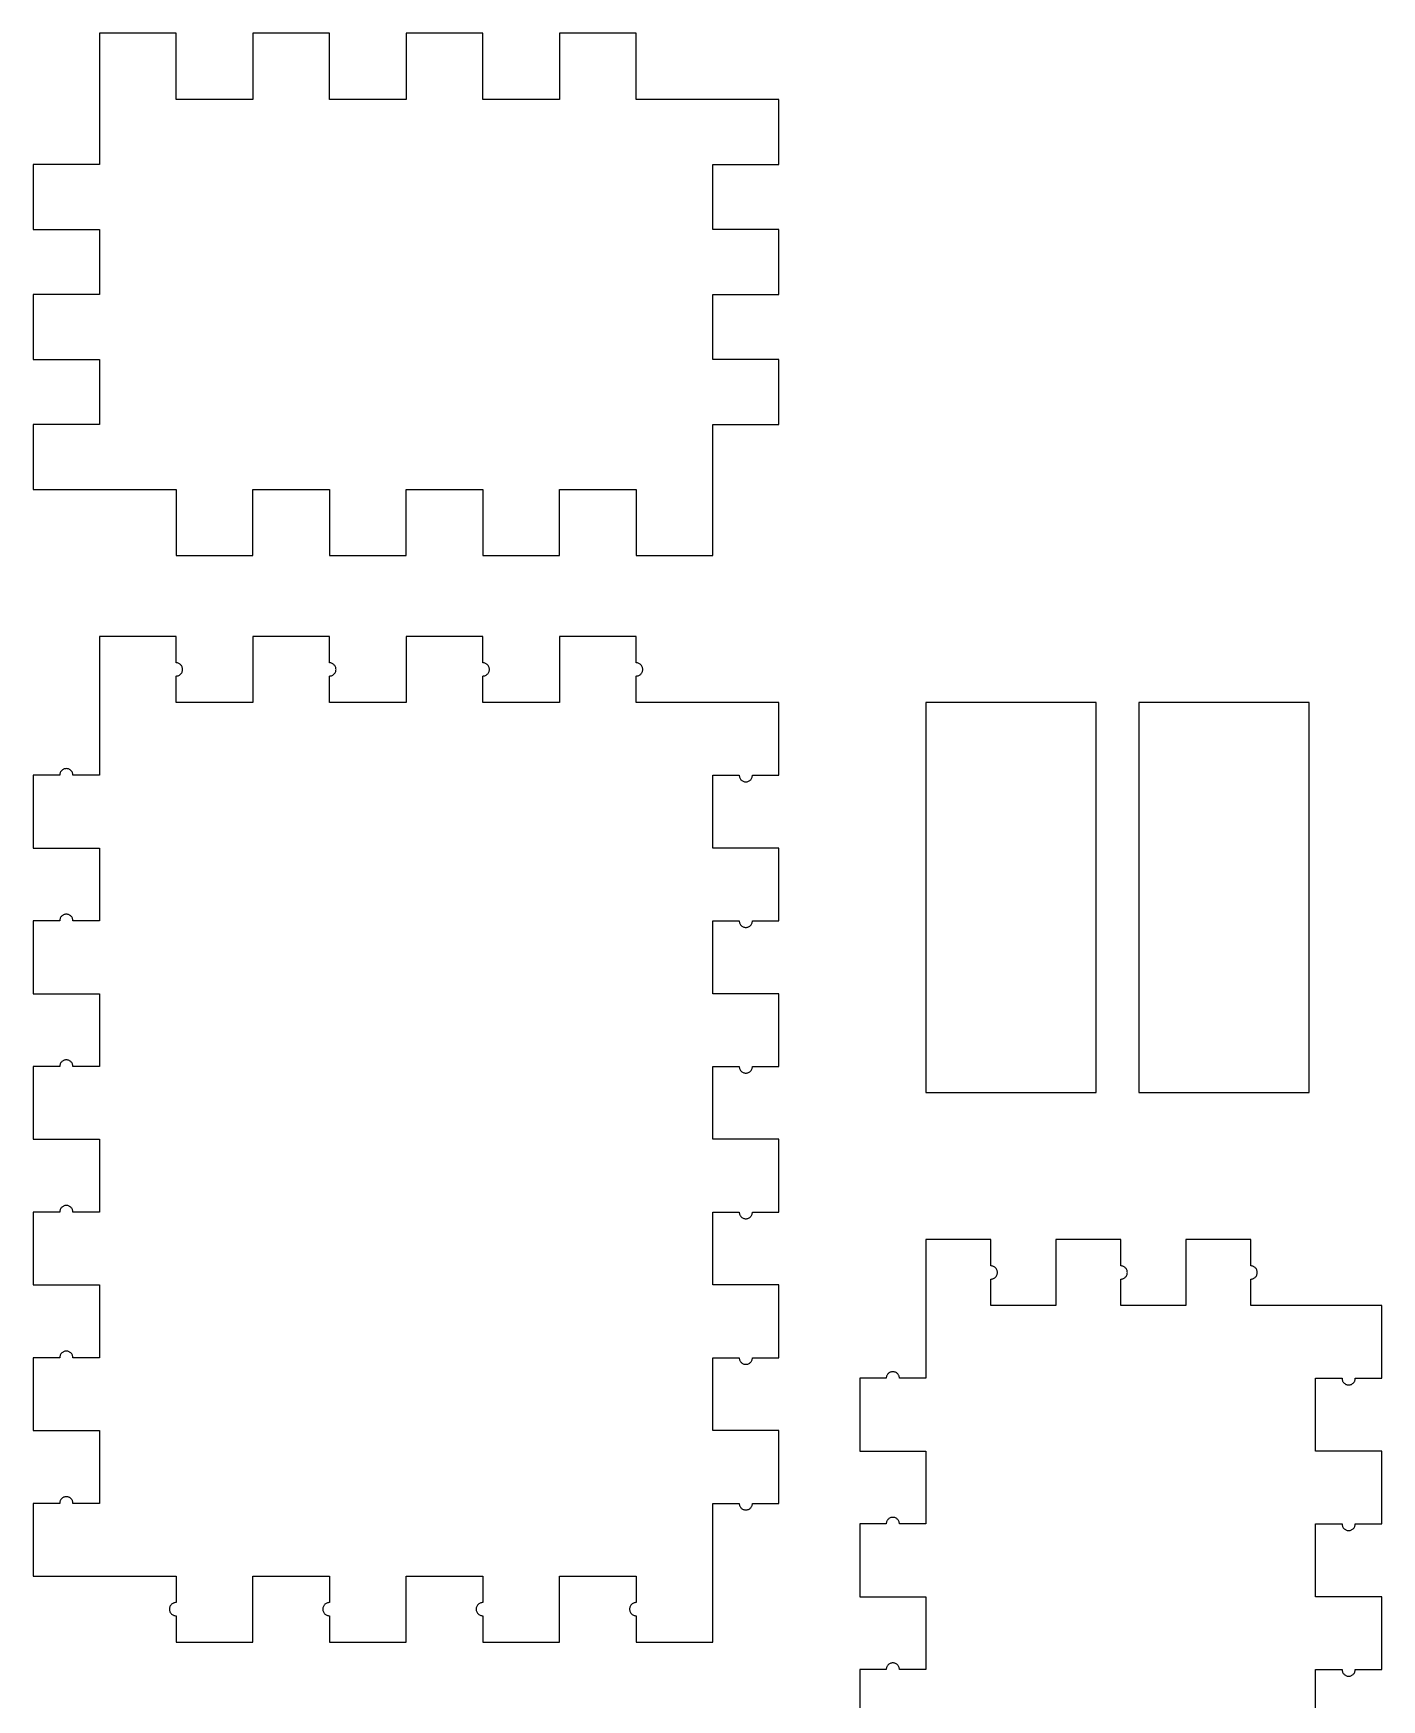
# Model space of a CAD drawing. Header units: metres. Extents: x -3 to 60, y -3 to 152.
# Drawn here: x -3.1 to 60.2, y 73.5 to 151.7 of the extents above; entities that cross this region are included whole.
import ezdxf

# ---------------------------------------------------------------- set-up
doc = ezdxf.new("R2010")
doc.units = ezdxf.units.M

msp = doc.modelspace()

# ---------------------------------------------------------------- linework, layer by layer
for p, q in [((3.59999, 151.7), (0, 151.7)), ((0, 151.7), (0, 145.55)), ((3.59999, 148.6), (3.59999, 151.7)), ((10.8, 151.7), (7.2, 151.7)), ((7.2, 151.7), (7.2, 148.6)), ((10.8, 148.6), (10.8, 151.7)), ((18, 151.7), (14.4, 151.7)), ((14.4, 151.7), (14.4, 148.6)), ((18, 148.6), (18, 151.7)), ((25.2, 151.7), (21.6, 151.7)), ((21.6, 151.7), (21.6, 148.6)), ((25.2, 148.6), (25.2, 151.7)), ((7.2, 148.6), (3.59999, 148.6)), ((14.4, 148.6), (10.8, 148.6)), ((21.6, 148.6), (18, 148.6)), ((31.9, 148.6), (25.2, 148.6)), ((31.9, 145.55), (31.9, 148.6)), ((0, 145.55), (-3.09999, 145.55)), ((-3.09999, 145.55), (-3.09999, 142.5)), ((28.8, 142.5), (28.8, 145.55)), ((28.8, 145.55), (31.9, 145.55)), ((-3.09999, 142.5), (0, 142.5)), ((0, 142.5), (0, 139.45)), ((31.9, 142.5), (28.8, 142.5)), ((31.9, 139.45), (31.9, 142.5)), ((0, 139.45), (-3.09999, 139.45)), ((-3.09999, 139.45), (-3.09999, 136.4)), ((28.8, 136.4), (28.8, 139.45)), ((28.8, 139.45), (31.9, 139.45)), ((-3.09999, 136.4), (0, 136.4)), ((0, 136.4), (0, 133.35)), ((31.9, 136.4), (28.8, 136.4)), ((31.9, 133.35), (31.9, 136.4)), ((0, 133.35), (-3.09999, 133.35)), ((-3.09999, 133.35), (-3.09999, 130.3)), ((28.8, 127.2), (28.8, 133.35)), ((28.8, 133.35), (31.9, 133.35)), ((-3.09999, 130.3), (3.59999, 130.3)), ((3.59999, 130.3), (3.59999, 127.2)), ((7.2, 130.3), (10.8, 130.3)), ((7.2, 127.2), (7.2, 130.3)), ((10.8, 130.3), (10.8, 127.2)), ((14.4, 127.2), (14.4, 130.3)), ((14.4, 130.3), (18, 130.3)), ((18, 130.3), (18, 127.2)), ((21.6, 127.2), (21.6, 130.3)), ((21.6, 130.3), (25.2, 130.3)), ((25.2, 130.3), (25.2, 127.2)), ((3.59999, 127.2), (7.2, 127.2)), ((10.8, 127.2), (14.4, 127.2)), ((18, 127.2), (21.6, 127.2)), ((25.2, 127.2), (28.8, 127.2)), ((3.59999, 123.4), (0, 123.4)), ((0, 123.4), (0, 116.883)), ((3.59999, 122.16), (3.59999, 123.4)), ((10.8, 123.4), (7.2, 123.4)), ((7.2, 123.4), (7.2, 120.3)), ((10.8, 122.16), (10.8, 123.4)), ((18, 123.4), (14.4, 123.4)), ((14.4, 123.4), (14.4, 120.3)), ((18, 122.16), (18, 123.4)), ((25.2, 123.4), (21.6, 123.4)), ((21.6, 123.4), (21.6, 120.3)), ((25.2, 122.16), (25.2, 123.4)), ((3.6324, 122.158), (3.59999, 122.16)), ((3.66444, 122.153), (3.6324, 122.158)), ((3.69579, 122.145), (3.66444, 122.153)), ((3.72607, 122.133), (3.69579, 122.145)), ((3.75499, 122.118), (3.72607, 122.133)), ((3.78221, 122.101), (3.75499, 122.118)), ((3.80742, 122.08), (3.78221, 122.101)), ((3.83037, 122.057), (3.80742, 122.08)), ((3.85078, 122.032), (3.83037, 122.057)), ((3.86845, 122.005), (3.85078, 122.032)), ((3.88319, 121.976), (3.86845, 122.005)), ((10.8324, 122.158), (10.8, 122.16)), ((10.8644, 122.153), (10.8324, 122.158)), ((10.8958, 122.145), (10.8644, 122.153)), ((10.9261, 122.133), (10.8958, 122.145)), ((10.955, 122.118), (10.9261, 122.133)), ((10.9822, 122.101), (10.955, 122.118)), ((11.0074, 122.08), (10.9822, 122.101)), ((11.0304, 122.057), (11.0074, 122.08)), ((11.0508, 122.032), (11.0304, 122.057)), ((11.0685, 122.005), (11.0508, 122.032)), ((11.0832, 121.976), (11.0685, 122.005)), ((18.0324, 122.158), (18, 122.16)), ((18.0644, 122.153), (18.0324, 122.158)), ((18.0958, 122.145), (18.0644, 122.153)), ((18.1261, 122.133), (18.0958, 122.145)), ((18.155, 122.118), (18.1261, 122.133)), ((18.1822, 122.101), (18.155, 122.118)), ((18.2074, 122.08), (18.1822, 122.101)), ((18.2304, 122.057), (18.2074, 122.08)), ((18.2508, 122.032), (18.2304, 122.057)), ((18.2684, 122.005), (18.2508, 122.032)), ((18.2832, 121.976), (18.2684, 122.005)), ((25.2324, 122.158), (25.2, 122.16)), ((25.2644, 122.153), (25.2324, 122.158)), ((25.2958, 122.145), (25.2644, 122.153)), ((25.3261, 122.133), (25.2958, 122.145)), ((25.355, 122.118), (25.3261, 122.133)), ((25.3822, 122.101), (25.355, 122.118)), ((25.4074, 122.08), (25.3822, 122.101)), ((25.4304, 122.057), (25.4074, 122.08)), ((25.4508, 122.032), (25.4304, 122.057)), ((25.4684, 122.005), (25.4508, 122.032)), ((25.4832, 121.976), (25.4684, 122.005)), ((3.59999, 121.54), (3.6324, 121.542)), ((3.59999, 120.3), (3.59999, 121.54)), ((3.6324, 121.542), (3.66444, 121.547)), ((3.66444, 121.547), (3.69579, 121.555)), ((3.69579, 121.555), (3.72607, 121.567)), ((3.72607, 121.567), (3.75499, 121.582)), ((3.75499, 121.582), (3.78221, 121.599)), ((3.78221, 121.599), (3.80742, 121.62)), ((3.80742, 121.62), (3.83037, 121.643)), ((3.83037, 121.643), (3.85078, 121.668)), ((3.85078, 121.668), (3.86845, 121.695)), ((3.86845, 121.695), (3.88319, 121.724)), ((3.89482, 121.946), (3.88319, 121.976)), ((3.88319, 121.724), (3.89482, 121.754)), ((3.90321, 121.914), (3.89482, 121.946)), ((3.89482, 121.754), (3.90321, 121.786)), ((3.90829, 121.882), (3.90321, 121.914)), ((3.90321, 121.786), (3.90829, 121.818)), ((3.90999, 121.85), (3.90829, 121.882)), ((3.90829, 121.818), (3.90999, 121.85)), ((10.8, 121.54), (10.8324, 121.542)), ((10.8, 120.3), (10.8, 121.54)), ((10.8324, 121.542), (10.8644, 121.547)), ((10.8644, 121.547), (10.8958, 121.555)), ((10.8958, 121.555), (10.9261, 121.567)), ((10.9261, 121.567), (10.955, 121.582)), ((10.955, 121.582), (10.9822, 121.599)), ((10.9822, 121.599), (11.0074, 121.62)), ((11.0074, 121.62), (11.0304, 121.643)), ((11.0304, 121.643), (11.0508, 121.668)), ((11.0508, 121.668), (11.0685, 121.695)), ((11.0685, 121.695), (11.0832, 121.724)), ((11.0948, 121.946), (11.0832, 121.976)), ((11.0832, 121.724), (11.0948, 121.754)), ((11.1032, 121.914), (11.0948, 121.946)), ((11.0948, 121.754), (11.1032, 121.786)), ((11.1083, 121.882), (11.1032, 121.914)), ((11.1032, 121.786), (11.1083, 121.818)), ((11.11, 121.85), (11.1083, 121.882)), ((11.1083, 121.818), (11.11, 121.85)), ((18, 121.54), (18.0324, 121.542)), ((18, 120.3), (18, 121.54)), ((18.0324, 121.542), (18.0644, 121.547)), ((18.0644, 121.547), (18.0958, 121.555)), ((18.0958, 121.555), (18.1261, 121.567)), ((18.1261, 121.567), (18.155, 121.582)), ((18.155, 121.582), (18.1822, 121.599)), ((18.1822, 121.599), (18.2074, 121.62)), ((18.2074, 121.62), (18.2304, 121.643)), ((18.2304, 121.643), (18.2508, 121.668)), ((18.2508, 121.668), (18.2684, 121.695)), ((18.2684, 121.695), (18.2832, 121.724)), ((18.2948, 121.946), (18.2832, 121.976)), ((18.2832, 121.724), (18.2948, 121.754)), ((18.3032, 121.914), (18.2948, 121.946)), ((18.2948, 121.754), (18.3032, 121.786)), ((18.3083, 121.882), (18.3032, 121.914)), ((18.3032, 121.786), (18.3083, 121.818)), ((18.31, 121.85), (18.3083, 121.882)), ((18.3083, 121.818), (18.31, 121.85)), ((25.2, 121.54), (25.2324, 121.542)), ((25.2, 120.3), (25.2, 121.54)), ((25.2324, 121.542), (25.2644, 121.547)), ((25.2644, 121.547), (25.2958, 121.555)), ((25.2958, 121.555), (25.3261, 121.567)), ((25.3261, 121.567), (25.355, 121.582)), ((25.355, 121.582), (25.3822, 121.599)), ((25.3822, 121.599), (25.4074, 121.62)), ((25.4074, 121.62), (25.4304, 121.643)), ((25.4304, 121.643), (25.4508, 121.668)), ((25.4508, 121.668), (25.4684, 121.695)), ((25.4684, 121.695), (25.4832, 121.724)), ((25.4948, 121.946), (25.4832, 121.976)), ((25.4832, 121.724), (25.4948, 121.754)), ((25.5032, 121.914), (25.4948, 121.946)), ((25.4948, 121.754), (25.5032, 121.786)), ((25.5083, 121.882), (25.5032, 121.914)), ((25.5032, 121.786), (25.5083, 121.818)), ((25.51, 121.85), (25.5083, 121.882)), ((25.5083, 121.818), (25.51, 121.85)), ((7.2, 120.3), (3.59999, 120.3)), ((14.4, 120.3), (10.8, 120.3)), ((21.6, 120.3), (18, 120.3)), ((31.9, 120.3), (25.2, 120.3)), ((31.9, 116.883), (31.9, 120.3)), ((46.8, 120.3), (38.8, 120.3)), ((38.8, 120.3), (38.8, 102)), ((46.8, 102), (46.8, 120.3)), ((56.8, 120.3), (48.8, 120.3)), ((48.8, 120.3), (48.8, 102)), ((56.8, 102), (56.8, 120.3)), ((-1.85999, 116.883), (-3.09999, 116.883)), ((-3.09999, 116.883), (-3.09999, 113.467)), ((-1.85829, 116.916), (-1.85999, 116.883)), ((-1.85321, 116.948), (-1.85829, 116.916)), ((-1.84482, 116.979), (-1.85321, 116.948)), ((-1.83319, 117.009), (-1.84482, 116.979)), ((-1.81845, 117.038), (-1.83319, 117.009)), ((-1.80078, 117.066), (-1.81845, 117.038)), ((-1.78036, 117.091), (-1.80078, 117.066)), ((-1.75742, 117.114), (-1.78036, 117.091)), ((-1.73219, 117.134), (-1.75742, 117.114)), ((-1.70499, 117.152), (-1.73219, 117.134)), ((-1.67607, 117.167), (-1.70499, 117.152)), ((-1.64578, 117.178), (-1.67607, 117.167)), ((-1.61444, 117.187), (-1.64578, 117.178)), ((-1.5824, 117.192), (-1.61444, 117.187)), ((-1.54999, 117.193), (-1.5824, 117.192)), ((-1.51758, 117.192), (-1.54999, 117.193)), ((-1.48553, 117.187), (-1.51758, 117.192)), ((-1.45419, 117.178), (-1.48553, 117.187)), ((-1.4239, 117.167), (-1.45419, 117.178)), ((-1.39499, 117.152), (-1.4239, 117.167)), ((-1.36777, 117.134), (-1.39499, 117.152)), ((-1.34256, 117.114), (-1.36777, 117.134)), ((-1.31961, 117.091), (-1.34256, 117.114)), ((-1.29919, 117.066), (-1.31961, 117.091)), ((-1.28152, 117.038), (-1.29919, 117.066)), ((-1.26678, 117.009), (-1.28152, 117.038)), ((-1.25516, 116.979), (-1.26678, 117.009)), ((-1.24677, 116.948), (-1.25516, 116.979)), ((-1.24168, 116.916), (-1.24677, 116.948)), ((-1.23999, 116.883), (-1.24168, 116.916)), ((0, 116.883), (-1.23999, 116.883)), ((28.8, 113.467), (28.8, 116.883)), ((28.8, 116.883), (30.04, 116.883)), ((30.04, 116.883), (30.0417, 116.851)), ((30.0417, 116.851), (30.0468, 116.819)), ((30.0468, 116.819), (30.0552, 116.788)), ((30.0552, 116.788), (30.0668, 116.757)), ((30.0668, 116.757), (30.0815, 116.728)), ((30.0815, 116.728), (30.0992, 116.701)), ((30.0992, 116.701), (30.1196, 116.676)), ((30.1196, 116.676), (30.1426, 116.653)), ((30.1426, 116.653), (30.1678, 116.633)), ((30.1678, 116.633), (30.195, 116.615)), ((30.195, 116.615), (30.2239, 116.6)), ((30.2239, 116.6), (30.2542, 116.589)), ((30.2542, 116.589), (30.2855, 116.58)), ((30.2855, 116.58), (30.3176, 116.575)), ((30.3176, 116.575), (30.35, 116.573)), ((30.35, 116.573), (30.3824, 116.575)), ((30.3824, 116.575), (30.4144, 116.58)), ((30.4144, 116.58), (30.4458, 116.589)), ((30.4458, 116.589), (30.4761, 116.6)), ((30.4761, 116.6), (30.505, 116.615)), ((30.505, 116.615), (30.5322, 116.633)), ((30.5322, 116.633), (30.5574, 116.653)), ((30.5574, 116.653), (30.5804, 116.676)), ((30.5804, 116.676), (30.6008, 116.701)), ((30.6008, 116.701), (30.6185, 116.728)), ((30.6185, 116.728), (30.6332, 116.757)), ((30.6332, 116.757), (30.6448, 116.788)), ((30.6448, 116.788), (30.6532, 116.819)), ((30.6532, 116.819), (30.6583, 116.851)), ((30.6583, 116.851), (30.66, 116.883)), ((30.66, 116.883), (31.9, 116.883)), ((-3.09999, 113.467), (0, 113.467)), ((0, 113.467), (0, 110.05)), ((31.9, 113.467), (28.8, 113.467)), ((31.9, 110.05), (31.9, 113.467)), ((-1.75742, 110.28), (-1.78036, 110.257)), ((-1.73219, 110.301), (-1.75742, 110.28)), ((-1.70499, 110.318), (-1.73219, 110.301)), ((-1.67607, 110.333), (-1.70499, 110.318)), ((-1.64578, 110.345), (-1.67607, 110.333)), ((-1.61444, 110.353), (-1.64578, 110.345)), ((-1.5824, 110.358), (-1.61444, 110.353)), ((-1.54999, 110.36), (-1.5824, 110.358)), ((-1.51758, 110.358), (-1.54999, 110.36)), ((-1.48553, 110.353), (-1.51758, 110.358)), ((-1.45419, 110.345), (-1.48553, 110.353)), ((-1.4239, 110.333), (-1.45419, 110.345)), ((-1.39499, 110.318), (-1.4239, 110.333)), ((-1.36777, 110.301), (-1.39499, 110.318)), ((-1.34256, 110.28), (-1.36777, 110.301)), ((-1.31961, 110.257), (-1.34256, 110.28)), ((-1.85999, 110.05), (-3.09999, 110.05)), ((-3.09999, 110.05), (-3.09999, 106.633)), ((-1.85829, 110.082), (-1.85999, 110.05)), ((-1.85321, 110.114), (-1.85829, 110.082)), ((-1.84482, 110.146), (-1.85321, 110.114)), ((-1.83319, 110.176), (-1.84482, 110.146)), ((-1.81845, 110.205), (-1.83319, 110.176)), ((-1.80078, 110.232), (-1.81845, 110.205)), ((-1.78036, 110.257), (-1.80078, 110.232)), ((-1.29919, 110.232), (-1.31961, 110.257)), ((-1.28152, 110.205), (-1.29919, 110.232)), ((-1.26678, 110.176), (-1.28152, 110.205)), ((-1.25516, 110.146), (-1.26678, 110.176)), ((-1.24677, 110.114), (-1.25516, 110.146)), ((-1.24168, 110.082), (-1.24677, 110.114)), ((-1.23999, 110.05), (-1.24168, 110.082)), ((0, 110.05), (-1.23999, 110.05)), ((28.8, 106.633), (28.8, 110.05)), ((28.8, 110.05), (30.04, 110.05)), ((30.04, 110.05), (30.0417, 110.018)), ((30.0417, 110.018), (30.0468, 109.986)), ((30.0468, 109.986), (30.0552, 109.954)), ((30.0552, 109.954), (30.0668, 109.924)), ((30.0668, 109.924), (30.0815, 109.895)), ((30.0815, 109.895), (30.0992, 109.868)), ((30.0992, 109.868), (30.1196, 109.843)), ((30.1196, 109.843), (30.1426, 109.82)), ((30.1426, 109.82), (30.1678, 109.799)), ((30.1678, 109.799), (30.195, 109.782)), ((30.195, 109.782), (30.2239, 109.767)), ((30.2239, 109.767), (30.2542, 109.755)), ((30.2542, 109.755), (30.2855, 109.747)), ((30.2855, 109.747), (30.3176, 109.742)), ((30.3176, 109.742), (30.35, 109.74)), ((30.35, 109.74), (30.3824, 109.742)), ((30.3824, 109.742), (30.4144, 109.747)), ((30.4144, 109.747), (30.4458, 109.755)), ((30.4458, 109.755), (30.4761, 109.767)), ((30.4761, 109.767), (30.505, 109.782)), ((30.505, 109.782), (30.5322, 109.799)), ((30.5322, 109.799), (30.5574, 109.82)), ((30.5574, 109.82), (30.5804, 109.843)), ((30.5804, 109.843), (30.6008, 109.868)), ((30.6008, 109.868), (30.6185, 109.895)), ((30.6185, 109.895), (30.6332, 109.924)), ((30.6332, 109.924), (30.6448, 109.954)), ((30.6448, 109.954), (30.6532, 109.986)), ((30.6532, 109.986), (30.6583, 110.018)), ((30.6583, 110.018), (30.66, 110.05)), ((30.66, 110.05), (31.9, 110.05)), ((-3.09999, 106.633), (0, 106.633)), ((0, 106.633), (0, 103.217)), ((31.9, 106.633), (28.8, 106.633)), ((31.9, 103.217), (31.9, 106.633)), ((-1.85829, 103.249), (-1.85999, 103.217)), ((-1.85321, 103.281), (-1.85829, 103.249)), ((-1.84482, 103.312), (-1.85321, 103.281)), ((-1.83319, 103.343), (-1.84482, 103.312)), ((-1.81845, 103.372), (-1.83319, 103.343)), ((-1.80078, 103.399), (-1.81845, 103.372)), ((-1.78036, 103.424), (-1.80078, 103.399)), ((-1.75742, 103.447), (-1.78036, 103.424)), ((-1.73219, 103.467), (-1.75742, 103.447)), ((-1.70499, 103.485), (-1.73219, 103.467)), ((-1.67607, 103.5), (-1.70499, 103.485)), ((-1.64578, 103.511), (-1.67607, 103.5)), ((-1.61444, 103.52), (-1.64578, 103.511)), ((-1.5824, 103.525), (-1.61444, 103.52)), ((-1.54999, 103.527), (-1.5824, 103.525)), ((-1.51758, 103.525), (-1.54999, 103.527)), ((-1.48553, 103.52), (-1.51758, 103.525)), ((-1.45419, 103.511), (-1.48553, 103.52)), ((-1.4239, 103.5), (-1.45419, 103.511)), ((-1.39499, 103.485), (-1.4239, 103.5)), ((-1.36777, 103.467), (-1.39499, 103.485)), ((-1.34256, 103.447), (-1.36777, 103.467)), ((-1.31961, 103.424), (-1.34256, 103.447)), ((-1.29919, 103.399), (-1.31961, 103.424)), ((-1.28152, 103.372), (-1.29919, 103.399)), ((-1.26678, 103.343), (-1.28152, 103.372)), ((-1.25516, 103.312), (-1.26678, 103.343)), ((-1.24677, 103.281), (-1.25516, 103.312)), ((-1.24168, 103.249), (-1.24677, 103.281)), ((-1.23999, 103.217), (-1.24168, 103.249)), ((-1.85999, 103.217), (-3.09999, 103.217)), ((-3.09999, 103.217), (-3.09999, 99.8)), ((0, 103.217), (-1.23999, 103.217)), ((28.8, 99.8), (28.8, 103.217)), ((28.8, 103.217), (30.04, 103.217)), ((30.04, 103.217), (30.0417, 103.184)), ((30.0417, 103.184), (30.0468, 103.152)), ((30.0468, 103.152), (30.0552, 103.121)), ((30.0552, 103.121), (30.0668, 103.091)), ((30.0668, 103.091), (30.0815, 103.062)), ((30.0815, 103.062), (30.0992, 103.034)), ((30.0992, 103.034), (30.1196, 103.009)), ((30.1196, 103.009), (30.1426, 102.986)), ((30.1426, 102.986), (30.1678, 102.966)), ((30.1678, 102.966), (30.195, 102.948)), ((30.195, 102.948), (30.2239, 102.933)), ((30.2239, 102.933), (30.2542, 102.922)), ((30.2542, 102.922), (30.2855, 102.913)), ((30.2855, 102.913), (30.3176, 102.908)), ((30.3176, 102.908), (30.35, 102.907)), ((30.35, 102.907), (30.3824, 102.908)), ((30.3824, 102.908), (30.4144, 102.913)), ((30.4144, 102.913), (30.4458, 102.922)), ((30.4458, 102.922), (30.4761, 102.933)), ((30.4761, 102.933), (30.505, 102.948)), ((30.505, 102.948), (30.5322, 102.966)), ((30.5322, 102.966), (30.5574, 102.986)), ((30.5574, 102.986), (30.5804, 103.009)), ((30.5804, 103.009), (30.6008, 103.034)), ((30.6008, 103.034), (30.6185, 103.062)), ((30.6185, 103.062), (30.6332, 103.091)), ((30.6332, 103.091), (30.6448, 103.121)), ((30.6448, 103.121), (30.6532, 103.152)), ((30.6532, 103.152), (30.6583, 103.184)), ((30.6583, 103.184), (30.66, 103.217)), ((30.66, 103.217), (31.9, 103.217)), ((38.8, 102), (46.8, 102)), ((48.8, 102), (56.8, 102)), ((-3.09999, 99.8), (0, 99.8)), ((0, 99.8), (0, 96.3833)), ((31.9, 99.8), (28.8, 99.8)), ((31.9, 96.3833), (31.9, 99.8)), ((-1.85999, 96.3833), (-3.09999, 96.3833)), ((-3.09999, 96.3833), (-3.09999, 92.9666)), ((-1.85829, 96.4157), (-1.85999, 96.3833)), ((-1.85321, 96.4478), (-1.85829, 96.4157)), ((-1.84482, 96.4791), (-1.85321, 96.4478)), ((-1.83319, 96.5094), (-1.84482, 96.4791)), ((-1.81845, 96.5383), (-1.83319, 96.5094)), ((-1.80078, 96.5655), (-1.81845, 96.5383)), ((-1.78036, 96.5907), (-1.80078, 96.5655)), ((-1.75742, 96.6137), (-1.78036, 96.5907)), ((-1.73219, 96.6341), (-1.75742, 96.6137)), ((-1.70499, 96.6518), (-1.73219, 96.6341)), ((-1.67607, 96.6665), (-1.70499, 96.6518)), ((-1.64578, 96.6781), (-1.67607, 96.6665)), ((-1.61444, 96.6865), (-1.64578, 96.6781)), ((-1.5824, 96.6916), (-1.61444, 96.6865)), ((-1.54999, 96.6933), (-1.5824, 96.6916)), ((-1.51758, 96.6916), (-1.54999, 96.6933)), ((-1.48553, 96.6865), (-1.51758, 96.6916)), ((-1.45419, 96.6781), (-1.48553, 96.6865)), ((-1.4239, 96.6665), (-1.45419, 96.6781)), ((-1.39499, 96.6518), (-1.4239, 96.6665)), ((-1.36777, 96.6341), (-1.39499, 96.6518)), ((-1.34256, 96.6137), (-1.36777, 96.6341)), ((-1.31961, 96.5907), (-1.34256, 96.6137)), ((-1.29919, 96.5655), (-1.31961, 96.5907)), ((-1.28152, 96.5383), (-1.29919, 96.5655)), ((-1.26678, 96.5094), (-1.28152, 96.5383)), ((-1.25516, 96.4791), (-1.26678, 96.5094)), ((-1.24677, 96.4478), (-1.25516, 96.4791)), ((-1.24168, 96.4157), (-1.24677, 96.4478)), ((-1.23999, 96.3833), (-1.24168, 96.4157)), ((0, 96.3833), (-1.23999, 96.3833)), ((28.8, 92.9667), (28.8, 96.3833)), ((28.8, 96.3833), (30.04, 96.3833)), ((30.04, 96.3833), (30.0417, 96.3509)), ((30.0417, 96.3509), (30.0468, 96.3189)), ((30.0468, 96.3189), (30.0552, 96.2875)), ((30.0552, 96.2875), (30.0668, 96.2572)), ((30.0668, 96.2572), (30.0815, 96.2283)), ((30.0815, 96.2283), (30.0992, 96.2011)), ((30.0992, 96.2011), (30.1196, 96.1759)), ((30.5804, 96.1759), (30.6008, 96.2011)), ((30.6008, 96.2011), (30.6185, 96.2283)), ((30.6185, 96.2283), (30.6332, 96.2572)), ((30.6332, 96.2572), (30.6448, 96.2875)), ((30.6448, 96.2875), (30.6532, 96.3189)), ((30.6532, 96.3189), (30.6583, 96.3509)), ((30.6583, 96.3509), (30.66, 96.3833)), ((30.66, 96.3833), (31.9, 96.3833)), ((30.1196, 96.1759), (30.1426, 96.153)), ((30.1426, 96.153), (30.1678, 96.1325)), ((30.1678, 96.1325), (30.195, 96.1149)), ((30.195, 96.1149), (30.2239, 96.1001)), ((30.2239, 96.1001), (30.2542, 96.0885)), ((30.2542, 96.0885), (30.2855, 96.0801)), ((30.2855, 96.0801), (30.3176, 96.075)), ((30.3176, 96.075), (30.35, 96.0733)), ((30.35, 96.0733), (30.3824, 96.075)), ((30.3824, 96.075), (30.4144, 96.0801)), ((30.4144, 96.0801), (30.4458, 96.0885)), ((30.4458, 96.0885), (30.4761, 96.1001)), ((30.4761, 96.1001), (30.505, 96.1149)), ((30.505, 96.1149), (30.5322, 96.1325)), ((30.5322, 96.1325), (30.5574, 96.153)), ((30.5574, 96.153), (30.5804, 96.1759)), ((41.85, 95.1), (38.8, 95.1)), ((38.8, 95.1), (38.8, 88.5833)), ((41.85, 93.86), (41.85, 95.1)), ((47.95, 95.1), (44.9, 95.1)), ((44.9, 95.1), (44.9, 92)), ((47.95, 93.86), (47.95, 95.1)), ((54.05, 95.1), (51, 95.1)), ((51, 95.1), (51, 92)), ((54.05, 93.86), (54.05, 95.1)), ((41.8824, 93.8583), (41.85, 93.86)), ((41.9144, 93.8532), (41.8824, 93.8583)), ((41.9458, 93.8448), (41.9144, 93.8532)), ((41.9761, 93.8332), (41.9458, 93.8448)), ((47.9824, 93.8583), (47.95, 93.86)), ((48.0144, 93.8532), (47.9824, 93.8583)), ((48.0458, 93.8448), (48.0144, 93.8532)), ((48.0761, 93.8332), (48.0458, 93.8448)), ((54.0824, 93.8583), (54.05, 93.86)), ((54.1144, 93.8532), (54.0824, 93.8583)), ((54.1458, 93.8448), (54.1144, 93.8532)), ((54.1761, 93.8332), (54.1458, 93.8448)), ((41.85, 93.24), (41.8824, 93.2417)), ((41.85, 92), (41.85, 93.24)), ((41.8824, 93.2417), (41.9144, 93.2468)), ((41.9144, 93.2468), (41.9458, 93.2552)), ((41.9458, 93.2552), (41.9761, 93.2668)), ((42.005, 93.8185), (41.9761, 93.8332)), ((41.9761, 93.2668), (42.005, 93.2815)), ((42.0322, 93.8008), (42.005, 93.8185)), ((42.005, 93.2815), (42.0322, 93.2992)), ((42.0574, 93.7804), (42.0322, 93.8008)), ((42.0322, 93.2992), (42.0574, 93.3196)), ((42.0804, 93.7574), (42.0574, 93.7804)), ((42.0574, 93.3196), (42.0804, 93.3426)), ((42.1008, 93.7322), (42.0804, 93.7574)), ((42.0804, 93.3426), (42.1008, 93.3678)), ((42.1185, 93.705), (42.1008, 93.7322)), ((42.1008, 93.3678), (42.1185, 93.395)), ((42.1332, 93.6761), (42.1185, 93.705)), ((42.1185, 93.395), (42.1332, 93.4239)), ((42.1448, 93.6458), (42.1332, 93.6761)), ((42.1332, 93.4239), (42.1448, 93.4542)), ((42.1532, 93.6144), (42.1448, 93.6458)), ((42.1448, 93.4542), (42.1532, 93.4855)), ((42.1583, 93.5824), (42.1532, 93.6144)), ((42.1532, 93.4855), (42.1583, 93.5176)), ((42.16, 93.55), (42.1583, 93.5824)), ((42.1583, 93.5176), (42.16, 93.55)), ((47.95, 93.24), (47.9824, 93.2417)), ((47.95, 92), (47.95, 93.24)), ((47.9824, 93.2417), (48.0144, 93.2468)), ((48.0144, 93.2468), (48.0458, 93.2552)), ((48.0458, 93.2552), (48.0761, 93.2668)), ((48.105, 93.8185), (48.0761, 93.8332)), ((48.0761, 93.2668), (48.105, 93.2815)), ((48.1322, 93.8008), (48.105, 93.8185)), ((48.105, 93.2815), (48.1322, 93.2992)), ((48.1574, 93.7804), (48.1322, 93.8008)), ((48.1322, 93.2992), (48.1574, 93.3196)), ((48.1803, 93.7574), (48.1574, 93.7804)), ((48.1574, 93.3196), (48.1803, 93.3426)), ((48.2008, 93.7322), (48.1803, 93.7574)), ((48.1803, 93.3426), (48.2008, 93.3678)), ((48.2184, 93.705), (48.2008, 93.7322)), ((48.2008, 93.3678), (48.2184, 93.395)), ((48.2332, 93.6761), (48.2184, 93.705)), ((48.2184, 93.395), (48.2332, 93.4239)), ((48.2448, 93.6458), (48.2332, 93.6761)), ((48.2332, 93.4239), (48.2448, 93.4542)), ((48.2532, 93.6144), (48.2448, 93.6458)), ((48.2448, 93.4542), (48.2532, 93.4855)), ((48.2583, 93.5824), (48.2532, 93.6144)), ((48.2532, 93.4855), (48.2583, 93.5176)), ((48.26, 93.55), (48.2583, 93.5824)), ((48.2583, 93.5176), (48.26, 93.55)), ((54.05, 93.24), (54.0824, 93.2417)), ((54.05, 92), (54.05, 93.24)), ((54.0824, 93.2417), (54.1144, 93.2468)), ((54.1144, 93.2468), (54.1458, 93.2552)), ((54.1458, 93.2552), (54.1761, 93.2668)), ((54.205, 93.8185), (54.1761, 93.8332)), ((54.1761, 93.2668), (54.205, 93.2815)), ((54.2322, 93.8008), (54.205, 93.8185)), ((54.205, 93.2815), (54.2322, 93.2992)), ((54.2574, 93.7804), (54.2322, 93.8008)), ((54.2322, 93.2992), (54.2574, 93.3196)), ((54.2803, 93.7574), (54.2574, 93.7804)), ((54.2574, 93.3196), (54.2803, 93.3426)), ((54.3008, 93.7322), (54.2803, 93.7574)), ((54.2803, 93.3426), (54.3008, 93.3678)), ((54.3185, 93.705), (54.3008, 93.7322)), ((54.3008, 93.3678), (54.3185, 93.395)), ((54.3332, 93.6761), (54.3185, 93.705)), ((54.3185, 93.395), (54.3332, 93.4239)), ((54.3448, 93.6458), (54.3332, 93.6761)), ((54.3332, 93.4239), (54.3448, 93.4542)), ((54.3532, 93.6144), (54.3448, 93.6458)), ((54.3448, 93.4542), (54.3532, 93.4855)), ((54.3583, 93.5824), (54.3532, 93.6144)), ((54.3532, 93.4855), (54.3583, 93.5176)), ((54.36, 93.55), (54.3583, 93.5824)), ((54.3583, 93.5176), (54.36, 93.55)), ((-3.09999, 92.9666), (0, 92.9666)), ((0, 92.9666), (0, 89.55)), ((31.9, 92.9667), (28.8, 92.9667)), ((31.9, 89.55), (31.9, 92.9667)), ((44.9, 92), (41.85, 92)), ((51, 92), (47.95, 92)), ((60.2, 92), (54.05, 92)), ((60.2, 88.5833), (60.2, 92)), ((-1.85999, 89.55), (-3.09999, 89.55)), ((-3.09999, 89.55), (-3.09999, 86.1333)), ((-1.85829, 89.5824), (-1.85999, 89.55)), ((-1.85321, 89.6144), (-1.85829, 89.5824)), ((-1.84482, 89.6458), (-1.85321, 89.6144)), ((-1.83319, 89.6761), (-1.84482, 89.6458)), ((-1.81845, 89.705), (-1.83319, 89.6761)), ((-1.80078, 89.7322), (-1.81845, 89.705)), ((-1.78036, 89.7574), (-1.80078, 89.7322)), ((-1.75742, 89.7803), (-1.78036, 89.7574)), ((-1.73219, 89.8008), (-1.75742, 89.7803)), ((-1.70499, 89.8184), (-1.73219, 89.8008)), ((-1.67607, 89.8332), (-1.70499, 89.8184)), ((-1.64578, 89.8448), (-1.67607, 89.8332)), ((-1.61444, 89.8532), (-1.64578, 89.8448)), ((-1.5824, 89.8583), (-1.61444, 89.8532)), ((-1.54999, 89.86), (-1.5824, 89.8583)), ((-1.51758, 89.8583), (-1.54999, 89.86)), ((-1.48553, 89.8532), (-1.51758, 89.8583)), ((-1.45419, 89.8448), (-1.48553, 89.8532)), ((-1.4239, 89.8332), (-1.45419, 89.8448)), ((-1.39499, 89.8184), (-1.4239, 89.8332)), ((-1.36777, 89.8008), (-1.39499, 89.8184)), ((-1.34256, 89.7803), (-1.36777, 89.8008)), ((-1.31961, 89.7574), (-1.34256, 89.7803)), ((-1.29919, 89.7322), (-1.31961, 89.7574)), ((-1.28152, 89.705), (-1.29919, 89.7322)), ((-1.26678, 89.6761), (-1.28152, 89.705)), ((-1.25516, 89.6458), (-1.26678, 89.6761)), ((-1.24677, 89.6144), (-1.25516, 89.6458)), ((-1.24168, 89.5824), (-1.24677, 89.6144)), ((-1.23999, 89.55), (-1.24168, 89.5824)), ((0, 89.55), (-1.23999, 89.55)), ((28.8, 86.1333), (28.8, 89.55)), ((28.8, 89.55), (30.04, 89.55)), ((30.04, 89.55), (30.0417, 89.5176)), ((30.0417, 89.5176), (30.0468, 89.4855)), ((30.0468, 89.4855), (30.0552, 89.4542)), ((30.0552, 89.4542), (30.0668, 89.4239)), ((30.0668, 89.4239), (30.0815, 89.395)), ((30.0815, 89.395), (30.0992, 89.3678)), ((30.0992, 89.3678), (30.1196, 89.3426)), ((30.1196, 89.3426), (30.1426, 89.3196)), ((30.1426, 89.3196), (30.1678, 89.2992)), ((30.1678, 89.2992), (30.195, 89.2815)), ((30.195, 89.2815), (30.2239, 89.2668)), ((30.2239, 89.2668), (30.2542, 89.2552)), ((30.2542, 89.2552), (30.2855, 89.2468)), ((30.2855, 89.2468), (30.3176, 89.2417)), ((30.3176, 89.2417), (30.35, 89.24)), ((30.35, 89.24), (30.3824, 89.2417)), ((30.3824, 89.2417), (30.4144, 89.2468)), ((30.4144, 89.2468), (30.4458, 89.2552)), ((30.4458, 89.2552), (30.4761, 89.2668)), ((30.4761, 89.2668), (30.505, 89.2815)), ((30.505, 89.2815), (30.5322, 89.2992)), ((30.5322, 89.2992), (30.5574, 89.3196)), ((30.5574, 89.3196), (30.5804, 89.3426)), ((30.5804, 89.3426), (30.6008, 89.3678)), ((30.6008, 89.3678), (30.6185, 89.395)), ((30.6185, 89.395), (30.6332, 89.4239)), ((30.6332, 89.4239), (30.6448, 89.4542)), ((30.6448, 89.4542), (30.6532, 89.4855)), ((30.6532, 89.4855), (30.6583, 89.5176)), ((30.6583, 89.5176), (30.66, 89.55)), ((30.66, 89.55), (31.9, 89.55)), ((36.94, 88.5833), (35.7, 88.5833)), ((35.7, 88.5833), (35.7, 85.1667)), ((36.9417, 88.6157), (36.94, 88.5833)), ((36.9468, 88.6478), (36.9417, 88.6157)), ((36.9552, 88.6791), (36.9468, 88.6478)), ((36.9668, 88.7094), (36.9552, 88.6791)), ((36.9815, 88.7383), (36.9668, 88.7094)), ((36.9992, 88.7655), (36.9815, 88.7383)), ((37.0196, 88.7907), (36.9992, 88.7655)), ((37.0426, 88.8137), (37.0196, 88.7907)), ((37.0678, 88.8341), (37.0426, 88.8137)), ((37.095, 88.8518), (37.0678, 88.8341)), ((37.1239, 88.8665), (37.095, 88.8518)), ((37.1542, 88.8781), (37.1239, 88.8665)), ((37.1855, 88.8865), (37.1542, 88.8781)), ((37.2176, 88.8916), (37.1855, 88.8865)), ((37.25, 88.8933), (37.2176, 88.8916)), ((37.2824, 88.8916), (37.25, 88.8933)), ((37.3145, 88.8865), (37.2824, 88.8916)), ((37.3458, 88.8781), (37.3145, 88.8865)), ((37.3761, 88.8665), (37.3458, 88.8781)), ((37.405, 88.8518), (37.3761, 88.8665)), ((37.4322, 88.8341), (37.405, 88.8518)), ((37.4574, 88.8137), (37.4322, 88.8341)), ((37.4804, 88.7907), (37.4574, 88.8137)), ((37.5008, 88.7655), (37.4804, 88.7907)), ((37.5185, 88.7383), (37.5008, 88.7655)), ((37.5332, 88.7094), (37.5185, 88.7383)), ((37.5448, 88.6791), (37.5332, 88.7094)), ((37.5532, 88.6478), (37.5448, 88.6791)), ((37.5583, 88.6157), (37.5532, 88.6478)), ((37.56, 88.5833), (37.5583, 88.6157)), ((38.8, 88.5833), (37.56, 88.5833)), ((57.1, 85.1667), (57.1, 88.5833)), ((57.1, 88.5833), (58.34, 88.5833)), ((58.34, 88.5833), (58.3417, 88.5509)), ((58.3417, 88.5509), (58.3468, 88.5189)), ((58.3468, 88.5189), (58.3551, 88.4875)), ((58.3551, 88.4875), (58.3668, 88.4573)), ((58.3668, 88.4573), (58.3815, 88.4283)), ((58.3815, 88.4283), (58.3992, 88.4011)), ((58.3992, 88.4011), (58.4196, 88.3759)), ((58.4196, 88.3759), (58.4426, 88.353)), ((58.8574, 88.353), (58.8804, 88.3759)), ((58.8804, 88.3759), (58.9008, 88.4011)), ((58.9008, 88.4011), (58.9184, 88.4283)), ((58.9184, 88.4283), (58.9332, 88.4573)), ((58.9332, 88.4573), (58.9448, 88.4875)), ((58.9448, 88.4875), (58.9532, 88.5189)), ((58.9532, 88.5189), (58.9583, 88.5509)), ((58.9583, 88.5509), (58.96, 88.5833)), ((58.96, 88.5833), (60.2, 88.5833)), ((58.4426, 88.353), (58.4678, 88.3326)), ((58.4678, 88.3326), (58.495, 88.3149)), ((58.495, 88.3149), (58.5239, 88.3001)), ((58.5239, 88.3001), (58.5542, 88.2885)), ((58.5542, 88.2885), (58.5855, 88.2801)), ((58.5855, 88.2801), (58.6176, 88.275)), ((58.6176, 88.275), (58.65, 88.2733)), ((58.65, 88.2733), (58.6824, 88.275)), ((58.6824, 88.275), (58.7144, 88.2801)), ((58.7144, 88.2801), (58.7458, 88.2885)), ((58.7458, 88.2885), (58.7761, 88.3001)), ((58.7761, 88.3001), (58.805, 88.3149)), ((58.805, 88.3149), (58.8322, 88.3326)), ((58.8322, 88.3326), (58.8574, 88.353)), ((-3.09999, 86.1333), (0, 86.1333)), ((0, 86.1333), (0, 82.7166)), ((31.9, 86.1333), (28.8, 86.1333)), ((31.9, 82.7167), (31.9, 86.1333)), ((35.7, 85.1667), (38.8, 85.1667)), ((38.8, 85.1667), (38.8, 81.75)), ((60.2, 85.1667), (57.1, 85.1667)), ((60.2, 81.75), (60.2, 85.1667)), ((-1.80078, 82.8989), (-1.81845, 82.8716)), ((-1.78036, 82.9241), (-1.80078, 82.8989)), ((-1.75742, 82.947), (-1.78036, 82.9241)), ((-1.73219, 82.9674), (-1.75742, 82.947)), ((-1.70499, 82.9851), (-1.73219, 82.9674)), ((-1.67607, 82.9998), (-1.70499, 82.9851)), ((-1.64578, 83.0115), (-1.67607, 82.9998)), ((-1.61444, 83.0199), (-1.64578, 83.0115)), ((-1.5824, 83.0249), (-1.61444, 83.0199)), ((-1.54999, 83.0266), (-1.5824, 83.0249)), ((-1.51758, 83.0249), (-1.54999, 83.0266)), ((-1.48553, 83.0199), (-1.51758, 83.0249)), ((-1.45419, 83.0115), (-1.48553, 83.0199)), ((-1.4239, 82.9998), (-1.45419, 83.0115)), ((-1.39499, 82.9851), (-1.4239, 82.9998)), ((-1.36777, 82.9674), (-1.39499, 82.9851)), ((-1.34256, 82.947), (-1.36777, 82.9674)), ((-1.31961, 82.9241), (-1.34256, 82.947)), ((-1.29919, 82.8989), (-1.31961, 82.9241)), ((-1.28152, 82.8716), (-1.29919, 82.8989)), ((-1.85999, 82.7166), (-3.09999, 82.7166)), ((-3.09999, 82.7166), (-3.09999, 79.3)), ((-1.85829, 82.7491), (-1.85999, 82.7166)), ((-1.85321, 82.7811), (-1.85829, 82.7491)), ((-1.84482, 82.8124), (-1.85321, 82.7811)), ((-1.83319, 82.8427), (-1.84482, 82.8124)), ((-1.81845, 82.8716), (-1.83319, 82.8427)), ((-1.26678, 82.8427), (-1.28152, 82.8716)), ((-1.25516, 82.8124), (-1.26678, 82.8427)), ((-1.24677, 82.7811), (-1.25516, 82.8124)), ((-1.24168, 82.7491), (-1.24677, 82.7811)), ((-1.23999, 82.7166), (-1.24168, 82.7491)), ((0, 82.7166), (-1.23999, 82.7166)), ((28.8, 76.2), (28.8, 82.7167)), ((28.8, 82.7167), (30.04, 82.7167)), ((30.04, 82.7167), (30.0417, 82.6843)), ((30.0417, 82.6843), (30.0468, 82.6522)), ((30.0468, 82.6522), (30.0552, 82.6209)), ((30.0552, 82.6209), (30.0668, 82.5906)), ((30.0668, 82.5906), (30.0815, 82.5617)), ((30.0815, 82.5617), (30.0992, 82.5345)), ((30.0992, 82.5345), (30.1196, 82.5092)), ((30.1196, 82.5092), (30.1426, 82.4863)), ((30.1426, 82.4863), (30.1678, 82.4659)), ((30.1678, 82.4659), (30.195, 82.4482)), ((30.195, 82.4482), (30.2239, 82.4335)), ((30.2239, 82.4335), (30.2542, 82.4218)), ((30.2542, 82.4218), (30.2855, 82.4135)), ((30.2855, 82.4135), (30.3176, 82.4084)), ((30.3176, 82.4084), (30.35, 82.4067)), ((30.35, 82.4067), (30.3824, 82.4084)), ((30.3824, 82.4084), (30.4144, 82.4135)), ((30.4144, 82.4135), (30.4458, 82.4218)), ((30.4458, 82.4218), (30.4761, 82.4335)), ((30.4761, 82.4335), (30.505, 82.4482)), ((30.505, 82.4482), (30.5322, 82.4659)), ((30.5322, 82.4659), (30.5574, 82.4863)), ((30.5574, 82.4863), (30.5804, 82.5092)), ((30.5804, 82.5092), (30.6008, 82.5345)), ((30.6008, 82.5345), (30.6185, 82.5617)), ((30.6185, 82.5617), (30.6332, 82.5906)), ((30.6332, 82.5906), (30.6448, 82.6209)), ((30.6448, 82.6209), (30.6532, 82.6522)), ((30.6532, 82.6522), (30.6583, 82.6843)), ((30.6583, 82.6843), (30.66, 82.7167)), ((30.66, 82.7167), (31.9, 82.7167)), ((36.94, 81.75), (35.7, 81.75)), ((35.7, 81.75), (35.7, 78.3333)), ((36.9417, 81.7824), (36.94, 81.75)), ((36.9468, 81.8144), (36.9417, 81.7824)), ((36.9552, 81.8458), (36.9468, 81.8144)), ((36.9668, 81.8761), (36.9552, 81.8458)), ((36.9815, 81.905), (36.9668, 81.8761)), ((36.9992, 81.9322), (36.9815, 81.905)), ((37.0196, 81.9574), (36.9992, 81.9322)), ((37.0426, 81.9804), (37.0196, 81.9574)), ((37.0678, 82.0008), (37.0426, 81.9804)), ((37.095, 82.0184), (37.0678, 82.0008)), ((37.1239, 82.0332), (37.095, 82.0184)), ((37.1542, 82.0448), (37.1239, 82.0332)), ((37.1855, 82.0532), (37.1542, 82.0448)), ((37.2176, 82.0583), (37.1855, 82.0532)), ((37.25, 82.06), (37.2176, 82.0583)), ((37.2824, 82.0583), (37.25, 82.06)), ((37.3145, 82.0532), (37.2824, 82.0583)), ((37.3458, 82.0448), (37.3145, 82.0532)), ((37.3761, 82.0332), (37.3458, 82.0448)), ((37.405, 82.0184), (37.3761, 82.0332)), ((37.4322, 82.0008), (37.405, 82.0184)), ((37.4574, 81.9804), (37.4322, 82.0008)), ((37.4804, 81.9574), (37.4574, 81.9804)), ((37.5008, 81.9322), (37.4804, 81.9574)), ((37.5185, 81.905), (37.5008, 81.9322)), ((37.5332, 81.8761), (37.5185, 81.905)), ((37.5448, 81.8458), (37.5332, 81.8761)), ((37.5532, 81.8144), (37.5448, 81.8458)), ((37.5583, 81.7824), (37.5532, 81.8144)), ((37.56, 81.75), (37.5583, 81.7824)), ((38.8, 81.75), (37.56, 81.75)), ((57.1, 78.3333), (57.1, 81.75)), ((57.1, 81.75), (58.34, 81.75)), ((58.34, 81.75), (58.3417, 81.7176)), ((58.3417, 81.7176), (58.3468, 81.6856)), ((58.3468, 81.6856), (58.3551, 81.6542)), ((58.3551, 81.6542), (58.3668, 81.6239)), ((58.3668, 81.6239), (58.3815, 81.595)), ((58.3815, 81.595), (58.3992, 81.5678)), ((58.3992, 81.5678), (58.4196, 81.5426)), ((58.4196, 81.5426), (58.4426, 81.5196)), ((58.4426, 81.5196), (58.4678, 81.4992)), ((58.4678, 81.4992), (58.495, 81.4816)), ((58.495, 81.4816), (58.5239, 81.4668)), ((58.5239, 81.4668), (58.5542, 81.4552)), ((58.5542, 81.4552), (58.5855, 81.4468)), ((58.5855, 81.4468), (58.6176, 81.4417)), ((58.6176, 81.4417), (58.65, 81.44)), ((58.65, 81.44), (58.6824, 81.4417)), ((58.6824, 81.4417), (58.7144, 81.4468)), ((58.7144, 81.4468), (58.7458, 81.4552)), ((58.7458, 81.4552), (58.7761, 81.4668)), ((58.7761, 81.4668), (58.805, 81.4816)), ((58.805, 81.4816), (58.8322, 81.4992)), ((58.8322, 81.4992), (58.8574, 81.5196)), ((58.8574, 81.5196), (58.8804, 81.5426)), ((58.8804, 81.5426), (58.9008, 81.5678)), ((58.9008, 81.5678), (58.9184, 81.595)), ((58.9184, 81.595), (58.9332, 81.6239)), ((58.9332, 81.6239), (58.9448, 81.6542)), ((58.9448, 81.6542), (58.9532, 81.6856)), ((58.9532, 81.6856), (58.9583, 81.7176)), ((58.9583, 81.7176), (58.96, 81.75)), ((58.96, 81.75), (60.2, 81.75)), ((-3.09999, 79.3), (3.60001, 79.3)), ((3.60001, 79.3), (3.60001, 78.06)), ((7.2, 79.3), (10.8, 79.3)), ((7.2, 76.2), (7.2, 79.3)), ((10.8, 79.3), (10.8, 78.06)), ((14.4, 76.2), (14.4, 79.3)), ((14.4, 79.3), (18, 79.3)), ((18, 79.3), (18, 78.06)), ((21.6, 76.2), (21.6, 79.3)), ((21.6, 79.3), (25.2, 79.3)), ((25.2, 79.3), (25.2, 78.06)), ((35.7, 78.3333), (38.8, 78.3333)), ((38.8, 78.3333), (38.8, 74.9167)), ((60.2, 78.3333), (57.1, 78.3333)), ((60.2, 74.9167), (60.2, 78.3333)), ((3.2917, 77.7824), (3.29001, 77.75)), ((3.29001, 77.75), (3.2917, 77.7176)), ((3.29678, 77.8145), (3.2917, 77.7824)), ((3.2917, 77.7176), (3.29678, 77.6855)), ((3.30518, 77.8458), (3.29678, 77.8145)), ((3.29678, 77.6855), (3.30518, 77.6542)), ((3.3168, 77.8761), (3.30518, 77.8458)), ((3.30518, 77.6542), (3.3168, 77.6239)), ((3.33154, 77.905), (3.3168, 77.8761)), ((3.3168, 77.6239), (3.33154, 77.595)), ((3.34921, 77.9322), (3.33154, 77.905)), ((3.33154, 77.595), (3.34921, 77.5678)), ((3.36963, 77.9574), (3.34921, 77.9322)), ((3.34921, 77.5678), (3.36963, 77.5426)), ((3.39258, 77.9804), (3.36963, 77.9574)), ((3.36963, 77.5426), (3.39258, 77.5196)), ((3.41779, 78.0008), (3.39258, 77.9804)), ((3.39258, 77.5196), (3.41779, 77.4992)), ((3.44501, 78.0185), (3.41779, 78.0008)), ((3.41779, 77.4992), (3.44501, 77.4815)), ((3.47392, 78.0332), (3.44501, 78.0185)), ((3.44501, 77.4815), (3.47392, 77.4668)), ((3.50421, 78.0448), (3.47392, 78.0332)), ((3.47392, 77.4668), (3.50421, 77.4552)), ((3.53555, 78.0532), (3.50421, 78.0448)), ((3.50421, 77.4552), (3.53555, 77.4468)), ((3.5676, 78.0583), (3.53555, 78.0532)), ((3.53555, 77.4468), (3.5676, 77.4417)), ((3.60001, 78.06), (3.5676, 78.0583)), ((3.5676, 77.4417), (3.60001, 77.44)), ((3.60001, 77.44), (3.60001, 76.2)), ((10.4917, 77.7824), (10.49, 77.75)), ((10.49, 77.75), (10.4917, 77.7176)), ((10.4968, 77.8145), (10.4917, 77.7824)), ((10.4917, 77.7176), (10.4968, 77.6855)), ((10.5052, 77.8458), (10.4968, 77.8145)), ((10.4968, 77.6855), (10.5052, 77.6542)), ((10.5168, 77.8761), (10.5052, 77.8458)), ((10.5052, 77.6542), (10.5168, 77.6239)), ((10.5315, 77.905), (10.5168, 77.8761)), ((10.5168, 77.6239), (10.5315, 77.595)), ((10.5492, 77.9322), (10.5315, 77.905)), ((10.5315, 77.595), (10.5492, 77.5678)), ((10.5696, 77.9574), (10.5492, 77.9322)), ((10.5492, 77.5678), (10.5696, 77.5426)), ((10.5926, 77.9804), (10.5696, 77.9574)), ((10.5696, 77.5426), (10.5926, 77.5196)), ((10.6178, 78.0008), (10.5926, 77.9804)), ((10.5926, 77.5196), (10.6178, 77.4992)), ((10.645, 78.0185), (10.6178, 78.0008)), ((10.6178, 77.4992), (10.645, 77.4815)), ((10.6739, 78.0332), (10.645, 78.0185)), ((10.645, 77.4815), (10.6739, 77.4668)), ((10.7042, 78.0448), (10.6739, 78.0332)), ((10.6739, 77.4668), (10.7042, 77.4552)), ((10.7355, 78.0532), (10.7042, 78.0448)), ((10.7042, 77.4552), (10.7355, 77.4468)), ((10.7676, 78.0583), (10.7355, 78.0532)), ((10.7355, 77.4468), (10.7676, 77.4417)), ((10.8, 78.06), (10.7676, 78.0583)), ((10.7676, 77.4417), (10.8, 77.44)), ((10.8, 77.44), (10.8, 76.2)), ((17.6917, 77.7824), (17.69, 77.75)), ((17.69, 77.75), (17.6917, 77.7176)), ((17.6968, 77.8145), (17.6917, 77.7824)), ((17.6917, 77.7176), (17.6968, 77.6855)), ((17.7052, 77.8458), (17.6968, 77.8145)), ((17.6968, 77.6855), (17.7052, 77.6542)), ((17.7168, 77.8761), (17.7052, 77.8458)), ((17.7052, 77.6542), (17.7168, 77.6239)), ((17.7315, 77.905), (17.7168, 77.8761)), ((17.7168, 77.6239), (17.7315, 77.595)), ((17.7492, 77.9322), (17.7315, 77.905)), ((17.7315, 77.595), (17.7492, 77.5678)), ((17.7696, 77.9574), (17.7492, 77.9322)), ((17.7492, 77.5678), (17.7696, 77.5426)), ((17.7926, 77.9804), (17.7696, 77.9574)), ((17.7696, 77.5426), (17.7926, 77.5196)), ((17.8178, 78.0008), (17.7926, 77.9804)), ((17.7926, 77.5196), (17.8178, 77.4992)), ((17.845, 78.0185), (17.8178, 78.0008)), ((17.8178, 77.4992), (17.845, 77.4815)), ((17.8739, 78.0332), (17.845, 78.0185)), ((17.845, 77.4815), (17.8739, 77.4668)), ((17.9042, 78.0448), (17.8739, 78.0332)), ((17.8739, 77.4668), (17.9042, 77.4552)), ((17.9355, 78.0532), (17.9042, 78.0448)), ((17.9042, 77.4552), (17.9355, 77.4468)), ((17.9676, 78.0583), (17.9355, 78.0532)), ((17.9355, 77.4468), (17.9676, 77.4417)), ((18, 78.06), (17.9676, 78.0583)), ((17.9676, 77.4417), (18, 77.44)), ((18, 77.44), (18, 76.2)), ((24.8917, 77.7824), (24.89, 77.75)), ((24.89, 77.75), (24.8917, 77.7176)), ((24.8968, 77.8145), (24.8917, 77.7824)), ((24.8917, 77.7176), (24.8968, 77.6855)), ((24.9052, 77.8458), (24.8968, 77.8145)), ((24.8968, 77.6855), (24.9052, 77.6542)), ((24.9168, 77.8761), (24.9052, 77.8458)), ((24.9052, 77.6542), (24.9168, 77.6239)), ((24.9315, 77.905), (24.9168, 77.8761)), ((24.9168, 77.6239), (24.9315, 77.595)), ((24.9492, 77.9322), (24.9315, 77.905)), ((24.9315, 77.595), (24.9492, 77.5678)), ((24.9696, 77.9574), (24.9492, 77.9322)), ((24.9492, 77.5678), (24.9696, 77.5426)), ((24.9926, 77.9804), (24.9696, 77.9574)), ((24.9696, 77.5426), (24.9926, 77.5196)), ((25.0178, 78.0008), (24.9926, 77.9804)), ((24.9926, 77.5196), (25.0178, 77.4992)), ((25.045, 78.0185), (25.0178, 78.0008)), ((25.0178, 77.4992), (25.045, 77.4815)), ((25.0739, 78.0332), (25.045, 78.0185)), ((25.045, 77.4815), (25.0739, 77.4668)), ((25.1042, 78.0448), (25.0739, 78.0332)), ((25.0739, 77.4668), (25.1042, 77.4552)), ((25.1355, 78.0532), (25.1042, 78.0448)), ((25.1042, 77.4552), (25.1355, 77.4468)), ((25.1676, 78.0583), (25.1355, 78.0532)), ((25.1355, 77.4468), (25.1676, 77.4417)), ((25.2, 78.06), (25.1676, 78.0583)), ((25.1676, 77.4417), (25.2, 77.44)), ((25.2, 77.44), (25.2, 76.2)), ((3.60001, 76.2), (7.2, 76.2)), ((10.8, 76.2), (14.4, 76.2)), ((18, 76.2), (21.6, 76.2)), ((25.2, 76.2), (28.8, 76.2)), ((36.9815, 75.0717), (36.9668, 75.0427)), ((36.9992, 75.0989), (36.9815, 75.0717)), ((37.0196, 75.1241), (36.9992, 75.0989)), ((37.0426, 75.147), (37.0196, 75.1241)), ((37.0678, 75.1674), (37.0426, 75.147)), ((37.095, 75.1851), (37.0678, 75.1674)), ((37.1239, 75.1999), (37.095, 75.1851)), ((37.1542, 75.2115), (37.1239, 75.1999)), ((37.1855, 75.2199), (37.1542, 75.2115)), ((37.2176, 75.225), (37.1855, 75.2199)), ((37.25, 75.2267), (37.2176, 75.225)), ((37.2824, 75.225), (37.25, 75.2267)), ((37.3145, 75.2199), (37.2824, 75.225)), ((37.3458, 75.2115), (37.3145, 75.2199)), ((37.3761, 75.1999), (37.3458, 75.2115)), ((37.405, 75.1851), (37.3761, 75.1999)), ((37.4322, 75.1674), (37.405, 75.1851)), ((37.4574, 75.147), (37.4322, 75.1674)), ((37.4804, 75.1241), (37.4574, 75.147)), ((37.5008, 75.0989), (37.4804, 75.1241)), ((37.5185, 75.0717), (37.5008, 75.0989)), ((37.5332, 75.0427), (37.5185, 75.0717)), ((36.94, 74.9167), (35.7, 74.9167)), ((35.7, 74.9167), (35.7, 71.5)), ((36.9417, 74.9491), (36.94, 74.9167)), ((36.9468, 74.9811), (36.9417, 74.9491)), ((36.9552, 75.0125), (36.9468, 74.9811)), ((36.9668, 75.0427), (36.9552, 75.0125)), ((37.5448, 75.0125), (37.5332, 75.0427)), ((37.5532, 74.9811), (37.5448, 75.0125)), ((37.5583, 74.9491), (37.5532, 74.9811)), ((37.56, 74.9167), (37.5583, 74.9491)), ((38.8, 74.9167), (37.56, 74.9167)), ((57.1, 71.5), (57.1, 74.9167)), ((57.1, 74.9167), (58.34, 74.9167)), ((58.34, 74.9167), (58.3417, 74.8843)), ((58.3417, 74.8843), (58.3468, 74.8522)), ((58.3468, 74.8522), (58.3551, 74.8209)), ((58.3551, 74.8209), (58.3668, 74.7906)), ((58.3668, 74.7906), (58.3815, 74.7617)), ((58.3815, 74.7617), (58.3992, 74.7345)), ((58.3992, 74.7345), (58.4196, 74.7093)), ((58.4196, 74.7093), (58.4426, 74.6863)), ((58.4426, 74.6863), (58.4678, 74.6659)), ((58.4678, 74.6659), (58.495, 74.6482)), ((58.495, 74.6482), (58.5239, 74.6335)), ((58.5239, 74.6335), (58.5542, 74.6219)), ((58.5542, 74.6219), (58.5855, 74.6135)), ((58.5855, 74.6135), (58.6176, 74.6084)), ((58.6176, 74.6084), (58.65, 74.6067)), ((58.65, 74.6067), (58.6824, 74.6084)), ((58.6824, 74.6084), (58.7144, 74.6135)), ((58.7144, 74.6135), (58.7458, 74.6219)), ((58.7458, 74.6219), (58.7761, 74.6335)), ((58.7761, 74.6335), (58.805, 74.6482)), ((58.805, 74.6482), (58.8322, 74.6659)), ((58.8322, 74.6659), (58.8574, 74.6863)), ((58.8574, 74.6863), (58.8804, 74.7093)), ((58.8804, 74.7093), (58.9008, 74.7345)), ((58.9008, 74.7345), (58.9184, 74.7617)), ((58.9184, 74.7617), (58.9332, 74.7906)), ((58.9332, 74.7906), (58.9448, 74.8209)), ((58.9448, 74.8209), (58.9532, 74.8522)), ((58.9532, 74.8522), (58.9583, 74.8843)), ((58.9583, 74.8843), (58.96, 74.9167)), ((58.96, 74.9167), (60.2, 74.9167))]:
    msp.add_line(p, q)

doc.saveas('drawing.dxf')
